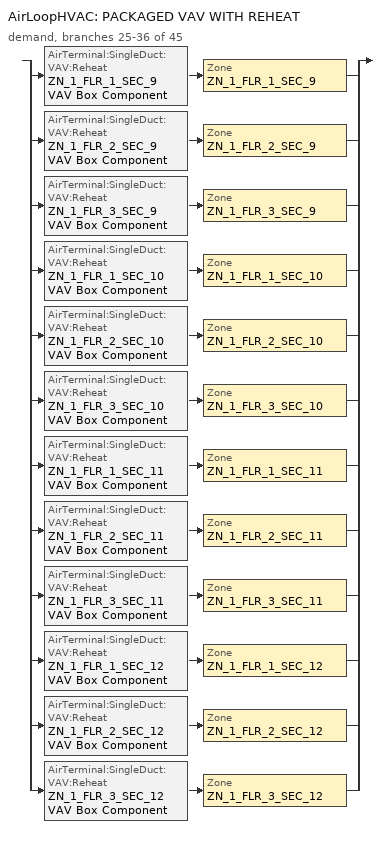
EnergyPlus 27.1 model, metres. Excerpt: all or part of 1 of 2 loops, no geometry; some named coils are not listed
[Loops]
AirLoopHVAC 'PACKAGED VAV WITH REHEAT'
 demand, branches 25-36 of 45: split
  | AirTerminal:SingleDuct:VAV:Reheat 'ZN_1_FLR_1_SEC_9 VAV Box Component' > Zone 'ZN_1_FLR_1_SEC_9'
  | AirTerminal:SingleDuct:VAV:Reheat 'ZN_1_FLR_2_SEC_9 VAV Box Component' > Zone 'ZN_1_FLR_2_SEC_9'
  | AirTerminal:SingleDuct:VAV:Reheat 'ZN_1_FLR_3_SEC_9 VAV Box Component' > Zone 'ZN_1_FLR_3_SEC_9'
  | AirTerminal:SingleDuct:VAV:Reheat 'ZN_1_FLR_1_SEC_10 VAV Box Component' > Zone 'ZN_1_FLR_1_SEC_10'
  | AirTerminal:SingleDuct:VAV:Reheat 'ZN_1_FLR_2_SEC_10 VAV Box Component' > Zone 'ZN_1_FLR_2_SEC_10'
  | AirTerminal:SingleDuct:VAV:Reheat 'ZN_1_FLR_3_SEC_10 VAV Box Component' > Zone 'ZN_1_FLR_3_SEC_10'
  | AirTerminal:SingleDuct:VAV:Reheat 'ZN_1_FLR_1_SEC_11 VAV Box Component' > Zone 'ZN_1_FLR_1_SEC_11'
  | AirTerminal:SingleDuct:VAV:Reheat 'ZN_1_FLR_2_SEC_11 VAV Box Component' > Zone 'ZN_1_FLR_2_SEC_11'
  | AirTerminal:SingleDuct:VAV:Reheat 'ZN_1_FLR_3_SEC_11 VAV Box Component' > Zone 'ZN_1_FLR_3_SEC_11'
  | AirTerminal:SingleDuct:VAV:Reheat 'ZN_1_FLR_1_SEC_12 VAV Box Component' > Zone 'ZN_1_FLR_1_SEC_12'
  | AirTerminal:SingleDuct:VAV:Reheat 'ZN_1_FLR_2_SEC_12 VAV Box Component' > Zone 'ZN_1_FLR_2_SEC_12'
  | AirTerminal:SingleDuct:VAV:Reheat 'ZN_1_FLR_3_SEC_12 VAV Box Component' > Zone 'ZN_1_FLR_3_SEC_12'
[ComponentCost:LineItem]
Name | Line Item Type | Item | Cost per Each {$} | Quantity | Cost per Unit of Output Capacity {$/kW}
Daylighting:ZN_1_FLR_1_SEC_9 | Daylighting:Controls | ZN_1_FLR_1_SEC_9 | 1 | 0
Infiltration:ZN_1_FLR_1_SEC_9 | General | ZN_1_FLR_1_SEC_9 | 1 | 0.0351
People:ZN_1_FLR_1_SEC_9 | General | ZN_1_FLR_1_SEC_9 | 1 | 2.6035
LIGHTING EQUIP:ZN_1_FLR_1_SEC_9 | Lights | ZN_1_FLR_1_SEC_9 |  |  | 1
ELECTRIC EQUIPMENT:ZN_1_FLR_1_SEC_9:MiscPlug | General | ZN_1_FLR_1_SEC_9 | 1 | 0.5234
Daylighting:ZN_1_FLR_2_SEC_9 | Daylighting:Controls | ZN_1_FLR_2_SEC_9 | 1 | 0
Infiltration:ZN_1_FLR_2_SEC_9 | General | ZN_1_FLR_2_SEC_9 | 1 | 0.0351
People:ZN_1_FLR_2_SEC_9 | General | ZN_1_FLR_2_SEC_9 | 1 | 2.6035
LIGHTING EQUIP:ZN_1_FLR_2_SEC_9 | Lights | ZN_1_FLR_2_SEC_9 |  |  | 1
ELECTRIC EQUIPMENT:ZN_1_FLR_2_SEC_9:MiscPlug | General | ZN_1_FLR_2_SEC_9 | 1 | 0.5234
Daylighting:ZN_1_FLR_3_SEC_9 | Daylighting:Controls | ZN_1_FLR_3_SEC_9 | 1 | 0
Infiltration:ZN_1_FLR_3_SEC_9 | General | ZN_1_FLR_3_SEC_9 | 1 | 0.0351
People:ZN_1_FLR_3_SEC_9 | General | ZN_1_FLR_3_SEC_9 | 1 | 2.6035
LIGHTING EQUIP:ZN_1_FLR_3_SEC_9 | Lights | ZN_1_FLR_3_SEC_9 |  |  | 1
ELECTRIC EQUIPMENT:ZN_1_FLR_3_SEC_9:MiscPlug | General | ZN_1_FLR_3_SEC_9 | 1 | 0.5234
Daylighting:ZN_1_FLR_1_SEC_10 | Daylighting:Controls | ZN_1_FLR_1_SEC_10 | 1 | 0
Infiltration:ZN_1_FLR_1_SEC_10 | General | ZN_1_FLR_1_SEC_10 | 1 | 0.0362
People:ZN_1_FLR_1_SEC_10 | General | ZN_1_FLR_1_SEC_10 | 1 | 2.6803
LIGHTING EQUIP:ZN_1_FLR_1_SEC_10 | Lights | ZN_1_FLR_1_SEC_10 |  |  | 1
ELECTRIC EQUIPMENT:ZN_1_FLR_1_SEC_10:MiscPlug | General | ZN_1_FLR_1_SEC_10 | 1 | 0.5388
Daylighting:ZN_1_FLR_2_SEC_10 | Daylighting:Controls | ZN_1_FLR_2_SEC_10 | 1 | 0
Infiltration:ZN_1_FLR_2_SEC_10 | General | ZN_1_FLR_2_SEC_10 | 1 | 0.0362
People:ZN_1_FLR_2_SEC_10 | General | ZN_1_FLR_2_SEC_10 | 1 | 2.6803
LIGHTING EQUIP:ZN_1_FLR_2_SEC_10 | Lights | ZN_1_FLR_2_SEC_10 |  |  | 1
ELECTRIC EQUIPMENT:ZN_1_FLR_2_SEC_10:MiscPlug | General | ZN_1_FLR_2_SEC_10 | 1 | 0.5388
Daylighting:ZN_1_FLR_3_SEC_10 | Daylighting:Controls | ZN_1_FLR_3_SEC_10 | 1 | 0
Infiltration:ZN_1_FLR_3_SEC_10 | General | ZN_1_FLR_3_SEC_10 | 1 | 0.0362
People:ZN_1_FLR_3_SEC_10 | General | ZN_1_FLR_3_SEC_10 | 1 | 2.6803
LIGHTING EQUIP:ZN_1_FLR_3_SEC_10 | Lights | ZN_1_FLR_3_SEC_10 |  |  | 1
ELECTRIC EQUIPMENT:ZN_1_FLR_3_SEC_10:MiscPlug | General | ZN_1_FLR_3_SEC_10 | 1 | 0.5388
Daylighting:ZN_1_FLR_1_SEC_11 | Daylighting:Controls | ZN_1_FLR_1_SEC_11 | 1 | 0
Infiltration:ZN_1_FLR_1_SEC_11 | General | ZN_1_FLR_1_SEC_11 | 1 | 0.0252
People:ZN_1_FLR_1_SEC_11 | General | ZN_1_FLR_1_SEC_11 | 1 | 1.8637
LIGHTING EQUIP:ZN_1_FLR_1_SEC_11 | Lights | ZN_1_FLR_1_SEC_11 |  |  | 1
ELECTRIC EQUIPMENT:ZN_1_FLR_1_SEC_11:MiscPlug | General | ZN_1_FLR_1_SEC_11 | 1 | 0.3746
Daylighting:ZN_1_FLR_2_SEC_11 | Daylighting:Controls | ZN_1_FLR_2_SEC_11 | 1 | 0
Infiltration:ZN_1_FLR_2_SEC_11 | General | ZN_1_FLR_2_SEC_11 | 1 | 0.0252
People:ZN_1_FLR_2_SEC_11 | General | ZN_1_FLR_2_SEC_11 | 1 | 1.8637
LIGHTING EQUIP:ZN_1_FLR_2_SEC_11 | Lights | ZN_1_FLR_2_SEC_11 |  |  | 1
ELECTRIC EQUIPMENT:ZN_1_FLR_2_SEC_11:MiscPlug | General | ZN_1_FLR_2_SEC_11 | 1 | 0.3746
Daylighting:ZN_1_FLR_3_SEC_11 | Daylighting:Controls | ZN_1_FLR_3_SEC_11 | 1 | 0
Infiltration:ZN_1_FLR_3_SEC_11 | General | ZN_1_FLR_3_SEC_11 | 1 | 0.0252
People:ZN_1_FLR_3_SEC_11 | General | ZN_1_FLR_3_SEC_11 | 1 | 1.8637
LIGHTING EQUIP:ZN_1_FLR_3_SEC_11 | Lights | ZN_1_FLR_3_SEC_11 |  |  | 1
ELECTRIC EQUIPMENT:ZN_1_FLR_3_SEC_11:MiscPlug | General | ZN_1_FLR_3_SEC_11 | 1 | 0.3746
Daylighting:ZN_1_FLR_1_SEC_12 | Daylighting:Controls | ZN_1_FLR_1_SEC_12 | 1 | 0
Infiltration:ZN_1_FLR_1_SEC_12 | General | ZN_1_FLR_1_SEC_12 | 1 | 0.0855
People:ZN_1_FLR_1_SEC_12 | General | ZN_1_FLR_1_SEC_12 | 1 | 6.3309
LIGHTING EQUIP:ZN_1_FLR_1_SEC_12 | Lights | ZN_1_FLR_1_SEC_12 |  |  | 1
ELECTRIC EQUIPMENT:ZN_1_FLR_1_SEC_12:MiscPlug | General | ZN_1_FLR_1_SEC_12 | 1 | 1.2727
Daylighting:ZN_1_FLR_2_SEC_12 | Daylighting:Controls | ZN_1_FLR_2_SEC_12 | 1 | 0
Infiltration:ZN_1_FLR_2_SEC_12 | General | ZN_1_FLR_2_SEC_12 | 1 | 0.0855
People:ZN_1_FLR_2_SEC_12 | General | ZN_1_FLR_2_SEC_12 | 1 | 6.3309
LIGHTING EQUIP:ZN_1_FLR_2_SEC_12 | Lights | ZN_1_FLR_2_SEC_12 |  |  | 1
ELECTRIC EQUIPMENT:ZN_1_FLR_2_SEC_12:MiscPlug | General | ZN_1_FLR_2_SEC_12 | 1 | 1.2727
Daylighting:ZN_1_FLR_3_SEC_12 | Daylighting:Controls | ZN_1_FLR_3_SEC_12 | 1 | 0
Infiltration:ZN_1_FLR_3_SEC_12 | General | ZN_1_FLR_3_SEC_12 | 1 | 0.0855
People:ZN_1_FLR_3_SEC_12 | General | ZN_1_FLR_3_SEC_12 | 1 | 6.3309
LIGHTING EQUIP:ZN_1_FLR_3_SEC_12 | Lights | ZN_1_FLR_3_SEC_12 |  |  | 1
ELECTRIC EQUIPMENT:ZN_1_FLR_3_SEC_12:MiscPlug | General | ZN_1_FLR_3_SEC_12 | 1 | 1.2727
[Sizing:Zone] Zone Cooling Design Supply Air Temperature Input Method=SupplyAirTemperature; Zone Cooling Design Supply Air Temperature {C}=14; Zone Heating Design Supply Air Temperature Input Method=SupplyAirTemperature; Zone Heating Design Supply Air Temperature {C}=40; Zone Cooling Design Supply Air Humidity Ratio {kgWater/kgDryAir}=0.0085; Zone Heating Design Supply Air Humidity Ratio {kgWater/kgDryAir}=0.008; Zone Heating Sizing Factor=0; Zone Cooling Sizing Factor=0; Cooling Design Air Flow Method=DesignDay; Cooling Design Air Flow Rate {m3/s}=0; Cooling Minimum Air Flow {m3/s}=0; Cooling Minimum Air Flow Fraction=0; Heating Design Air Flow Method=DesignDay; Heating Design Air Flow Rate {m3/s}=0
Name | Design Specification Outdoor Air Object
ZN_1_FLR_1_SEC_9 | SZ DSOA ZN_1_FLR_1_SEC_9
ZN_1_FLR_2_SEC_9 | SZ DSOA ZN_1_FLR_2_SEC_9
ZN_1_FLR_3_SEC_9 | SZ DSOA ZN_1_FLR_3_SEC_9
ZN_1_FLR_1_SEC_10 | SZ DSOA ZN_1_FLR_1_SEC_10
ZN_1_FLR_2_SEC_10 | SZ DSOA ZN_1_FLR_2_SEC_10
ZN_1_FLR_3_SEC_10 | SZ DSOA ZN_1_FLR_3_SEC_10
ZN_1_FLR_1_SEC_11 | SZ DSOA ZN_1_FLR_1_SEC_11
ZN_1_FLR_2_SEC_11 | SZ DSOA ZN_1_FLR_2_SEC_11
ZN_1_FLR_3_SEC_11 | SZ DSOA ZN_1_FLR_3_SEC_11
ZN_1_FLR_1_SEC_12 | SZ DSOA ZN_1_FLR_1_SEC_12
ZN_1_FLR_2_SEC_12 | SZ DSOA ZN_1_FLR_2_SEC_12
ZN_1_FLR_3_SEC_12 | SZ DSOA ZN_1_FLR_3_SEC_12
[DesignSpecification:OutdoorAir] Outdoor Air Method=Flow/Zone; Outdoor Air Flow per Zone Floor Area {m3/s-m2}=0
Name | Outdoor Air Flow per Zone {m3/s}
SZ DSOA ZN_1_FLR_1_SEC_9; SZ DSOA ZN_1_FLR_2_SEC_9; SZ DSOA ZN_1_FLR_3_SEC_9 | 0.0261197
SZ DSOA ZN_1_FLR_1_SEC_10; SZ DSOA ZN_1_FLR_2_SEC_10; SZ DSOA ZN_1_FLR_3_SEC_10 | 0.0268905
SZ DSOA ZN_1_FLR_1_SEC_11; SZ DSOA ZN_1_FLR_2_SEC_11; SZ DSOA ZN_1_FLR_3_SEC_11 | 0.0186979
SZ DSOA ZN_1_FLR_1_SEC_12; SZ DSOA ZN_1_FLR_2_SEC_12; SZ DSOA ZN_1_FLR_3_SEC_12 | 0.0635154
[ZoneControl:Thermostat] Control Type Schedule=Dual Zone Control Type Sched
Name | Zone or ZoneList | Control 1
ZN_1_FLR_1_SEC_9 Thermostat | ZN_1_FLR_1_SEC_9 | ZN_1_FLR_1_SEC_9 DualSPSched
ZN_1_FLR_2_SEC_9 Thermostat | ZN_1_FLR_2_SEC_9 | ZN_1_FLR_2_SEC_9 DualSPSched
ZN_1_FLR_3_SEC_9 Thermostat | ZN_1_FLR_3_SEC_9 | ZN_1_FLR_3_SEC_9 DualSPSched
ZN_1_FLR_1_SEC_10 Thermostat | ZN_1_FLR_1_SEC_10 | ZN_1_FLR_1_SEC_10 DualSPSched
ZN_1_FLR_2_SEC_10 Thermostat | ZN_1_FLR_2_SEC_10 | ZN_1_FLR_2_SEC_10 DualSPSched
ZN_1_FLR_3_SEC_10 Thermostat | ZN_1_FLR_3_SEC_10 | ZN_1_FLR_3_SEC_10 DualSPSched
ZN_1_FLR_1_SEC_11 Thermostat | ZN_1_FLR_1_SEC_11 | ZN_1_FLR_1_SEC_11 DualSPSched
ZN_1_FLR_2_SEC_11 Thermostat | ZN_1_FLR_2_SEC_11 | ZN_1_FLR_2_SEC_11 DualSPSched
ZN_1_FLR_3_SEC_11 Thermostat | ZN_1_FLR_3_SEC_11 | ZN_1_FLR_3_SEC_11 DualSPSched
ZN_1_FLR_1_SEC_12 Thermostat | ZN_1_FLR_1_SEC_12 | ZN_1_FLR_1_SEC_12 DualSPSched
ZN_1_FLR_2_SEC_12 Thermostat | ZN_1_FLR_2_SEC_12 | ZN_1_FLR_2_SEC_12 DualSPSched
ZN_1_FLR_3_SEC_12 Thermostat | ZN_1_FLR_3_SEC_12 | ZN_1_FLR_3_SEC_12 DualSPSched
[ThermostatSetpoint:DualSetpoint] Heating Setpoint Temperature Schedule=HtgSetP_Sch; Cooling Setpoint Temperature Schedule=ClgSetP_Sch
ZN_1_FLR_1_SEC_9 DualSPSched; ZN_1_FLR_2_SEC_9 DualSPSched; ZN_1_FLR_3_SEC_9 DualSPSched; ZN_1_FLR_1_SEC_10 DualSPSched; ZN_1_FLR_2_SEC_10 DualSPSched; ZN_1_FLR_3_SEC_10 DualSPSched; ZN_1_FLR_1_SEC_11 DualSPSched; ZN_1_FLR_2_SEC_11 DualSPSched; ZN_1_FLR_3_SEC_11 DualSPSched; ZN_1_FLR_1_SEC_12 DualSPSched; ZN_1_FLR_2_SEC_12 DualSPSched; ZN_1_FLR_3_SEC_12 DualSPSched
[Zone equipment]
ZN_1_FLR_1_SEC_9: ZN_1_FLR_1_SEC_9 VAV Box Component
ZN_1_FLR_2_SEC_9: ZN_1_FLR_2_SEC_9 VAV Box Component
ZN_1_FLR_3_SEC_9: ZN_1_FLR_3_SEC_9 VAV Box Component
ZN_1_FLR_1_SEC_10: ZN_1_FLR_1_SEC_10 VAV Box Component
ZN_1_FLR_2_SEC_10: ZN_1_FLR_2_SEC_10 VAV Box Component
ZN_1_FLR_3_SEC_10: ZN_1_FLR_3_SEC_10 VAV Box Component
ZN_1_FLR_1_SEC_11: ZN_1_FLR_1_SEC_11 VAV Box Component
ZN_1_FLR_2_SEC_11: ZN_1_FLR_2_SEC_11 VAV Box Component
ZN_1_FLR_3_SEC_11: ZN_1_FLR_3_SEC_11 VAV Box Component
ZN_1_FLR_1_SEC_12: ZN_1_FLR_1_SEC_12 VAV Box Component
ZN_1_FLR_2_SEC_12: ZN_1_FLR_2_SEC_12 VAV Box Component
ZN_1_FLR_3_SEC_12: ZN_1_FLR_3_SEC_12 VAV Box Component
[AirTerminal:SingleDuct:VAV:Reheat] Availability Schedule=ALWAYS_ON; Maximum Air Flow Rate {m3/s}=AUTOSIZE; Zone Minimum Air Flow Input Method=Constant; Constant Minimum Air Flow Fraction=0.3; Maximum Hot Water or Steam Flow Rate {m3/s}=AUTOSIZE; Minimum Hot Water or Steam Flow Rate {m3/s}=0; Convergence Tolerance=0.001; Damper Heating Action=Reverse
Name | Reheat Coil
ZN_1_FLR_1_SEC_9 VAV Box Component | ZN_1_FLR_1_SEC_9 VAV Box Reheat Coil
ZN_1_FLR_2_SEC_9 VAV Box Component | ZN_1_FLR_2_SEC_9 VAV Box Reheat Coil
ZN_1_FLR_3_SEC_9 VAV Box Component | ZN_1_FLR_3_SEC_9 VAV Box Reheat Coil
ZN_1_FLR_1_SEC_10 VAV Box Component | ZN_1_FLR_1_SEC_10 VAV Box Reheat Coil
ZN_1_FLR_2_SEC_10 VAV Box Component | ZN_1_FLR_2_SEC_10 VAV Box Reheat Coil
ZN_1_FLR_3_SEC_10 VAV Box Component | ZN_1_FLR_3_SEC_10 VAV Box Reheat Coil
ZN_1_FLR_1_SEC_11 VAV Box Component | ZN_1_FLR_1_SEC_11 VAV Box Reheat Coil
ZN_1_FLR_2_SEC_11 VAV Box Component | ZN_1_FLR_2_SEC_11 VAV Box Reheat Coil
ZN_1_FLR_3_SEC_11 VAV Box Component | ZN_1_FLR_3_SEC_11 VAV Box Reheat Coil
ZN_1_FLR_1_SEC_12 VAV Box Component | ZN_1_FLR_1_SEC_12 VAV Box Reheat Coil
ZN_1_FLR_2_SEC_12 VAV Box Component | ZN_1_FLR_2_SEC_12 VAV Box Reheat Coil
ZN_1_FLR_3_SEC_12 VAV Box Component | ZN_1_FLR_3_SEC_12 VAV Box Reheat Coil
[Schedule:Compact]
ALWAYS_ON: Through: 12/31, For: AllDays, Until: 24:00, 1
HTGSETP_SCH: Through: 12/31, For: Weekdays WinterDesignDay, Until: 06:00, 13, Until: 19:00, 21, Until: 24:00, 13, For SummerDesignDay, Until: 24:00, 13, For: Saturday, Until: 06:00, 13, Until: 13:00, 21, Until: 24:00, 13, For: Sunday Holidays AllOtherDays, Until: 24:00, 13
CLGSETP_SCH: Through: 12/31, For: Weekdays SummerDesignDay, Until: 06:00, 33, Until: 22:00, 24, Until: 24:00, 33, For: Saturday, Until: 06:00, 33, Until: 18:00, 24, Until: 24:00, 33, For WinterDesignDay, Until: 24:00, 33, For: Sunday Holidays AllOtherDays, Until: 24:00, 33
Dual Zone Control Type Sched: Through: 12/31, For: AllDays, Until: 24:00, 4
